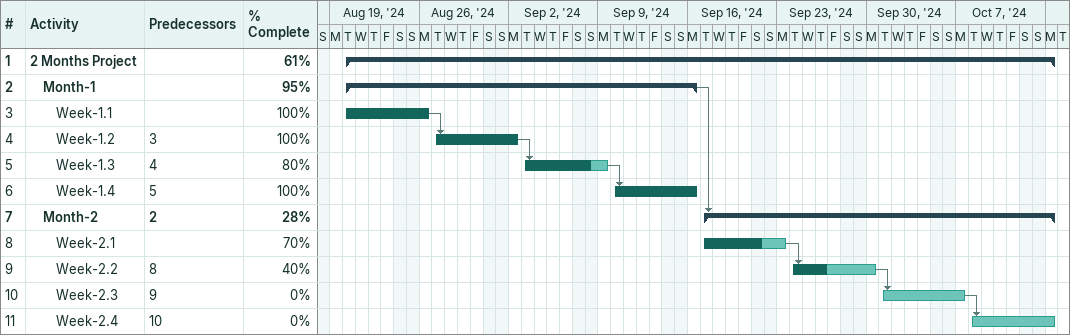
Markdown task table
| ID | Level | Task | Start | Finish | Predecessors | % complete |
|---|---|---|---|---|---|---|
| 1 | 1 | **2 Months Project** | 2024-08-20 | 2024-10-14 |  | 61 |
| 2 | 2 | **Month-1** | 2024-08-20 | 2024-09-16 |  | 95 |
| 3 | 3 | Week-1.1 | 2024-08-20 | 2024-08-26 |  | 100 |
| 4 | 3 | Week-1.2 | 2024-08-27 | 2024-09-02 | 3 | 100 |
| 5 | 3 | Week-1.3 | 2024-09-03 | 2024-09-09 | 4 | 80 |
| 6 | 3 | Week-1.4 | 2024-09-10 | 2024-09-16 | 5 | 100 |
| 7 | 2 | **Month-2** | 2024-09-17 | 2024-10-14 | 2 | 28 |
| 8 | 3 | Week-2.1 | 2024-09-17 | 2024-09-23 |  | 70 |
| 9 | 3 | Week-2.2 | 2024-09-24 | 2024-09-30 | 8 | 40 |
| 10 | 3 | Week-2.3 | 2024-10-01 | 2024-10-07 | 9 | 0 |
| 11 | 3 | Week-2.4 | 2024-10-08 | 2024-10-14 | 10 | 0 |
